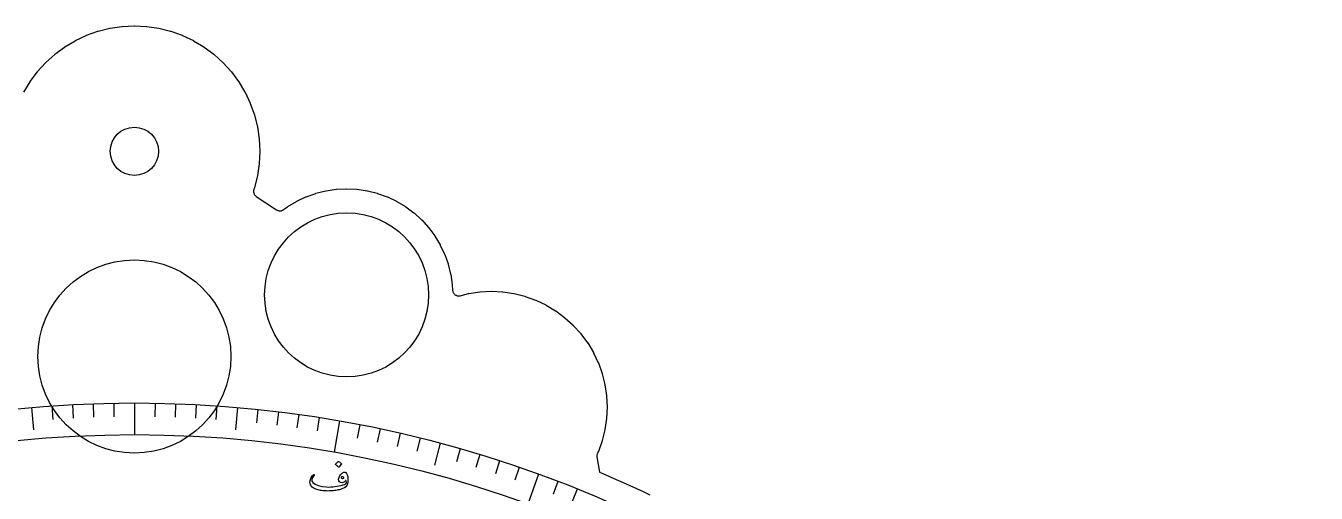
# Model space of a CAD drawing. Header units: millimetres. Extents: x -59 to 59, y -59 to 76.
# Drawn here: x -5.3 to 57.8, y 53.4 to 76.3 of the extents above; entities that cross this region are included whole.
import ezdxf

# ---------------------------------------------------------------- set-up
doc = ezdxf.new("R2010")
doc.units = ezdxf.units.MM
for name, color, linetype in [('CUT_INNER', 6, 'Continuous'), ('CUT_OUTER', 1, 'Continuous'), ('ENGRAVE', 7, 'Continuous'), ('ENGRAVE_FINE', 8, 'Continuous'), ('TEXT', 5, 'Continuous')]:
    doc.layers.add(name, color=color, linetype=linetype)

msp = doc.modelspace()

# ---------------------------------------------------------------- linework, layer by layer
at = {"layer": 'CUT_INNER'}
for centre, radius in [((0, 70.1224), 1.18), ((10.384, 63.1014), 4.012), ((0, 60.0924), 4.72)]:
    msp.add_circle(centre, radius, dxfattribs=at)
at = {"layer": 'CUT_OUTER'}
msp.add_lwpolyline([(-5.4077, 73.0212), (-5.1057, 73.5251), (-5.0975, 73.5373), (-4.7476, 74.0091), (-4.7382, 74.0205), (-4.3438, 74.4557), (-4.3334, 74.4661), (-3.8981, 74.8606), (-3.8867, 74.87), (-3.4149, 75.2199), (-3.4027, 75.2281), (-2.8988, 75.5301), (-2.8858, 75.537), (-2.3548, 75.7882), (-2.3412, 75.7938), (-1.7881, 75.9917), (-1.774, 75.996), (-1.2042, 76.1387), (-1.1898, 76.1416), (-0.6087, 76.2278), (-0.5941, 76.2292), (-0.0074, 76.258), (0.0074, 76.258), (0.5941, 76.2292), (0.6087, 76.2278), (1.1898, 76.1416), (1.2042, 76.1387), (1.774, 75.996), (1.7881, 75.9917), (2.3412, 75.7938), (2.3548, 75.7882), (2.8858, 75.537), (2.8988, 75.5301), (3.4027, 75.2281), (3.4149, 75.2199), (3.8867, 74.87), (3.8981, 74.8606), (4.3334, 74.4661), (4.3438, 74.4557), (4.7382, 74.0205), (4.7476, 74.0091), (5.0975, 73.5373), (5.1057, 73.5251), (5.4077, 73.0212), (5.4146, 73.0082), (5.6658, 72.4772), (5.6714, 72.4636), (5.8693, 71.9105), (5.8736, 71.8964), (6.0163, 71.3266), (6.0192, 71.3122), (6.1054, 70.7311), (6.1068, 70.7165), (6.1356, 70.1297), (6.1356, 70.115), (6.1068, 69.5283), (6.1054, 69.5137), (6.0192, 68.9326), (6.0163, 68.9182), (5.8736, 68.3484), (5.8693, 68.3343), (5.8463, 68.2699), (5.8379, 68.2426), (5.8323, 68.2147), (5.8292, 68.1864), (5.8289, 68.1579), (5.8313, 68.1295), (5.8364, 68.1014), (5.8441, 68.074), (5.8544, 68.0474), (5.8671, 68.0219), (5.8822, 67.9978), (5.8996, 67.9752), (5.919, 67.9543), (5.9403, 67.9354), (5.9633, 67.9185), (6.9567, 67.2618), (6.983, 67.2463), (7.0107, 67.2335), (7.0396, 67.2236), (7.0694, 67.2167), (7.0997, 67.2129), (7.1302, 67.2121), (7.1607, 67.2145), (7.1907, 67.22), (7.2201, 67.2285), (7.2484, 67.2399), (7.2754, 67.2541), (7.3009, 67.2711), (7.4936, 67.414), (7.5058, 67.4222), (7.9302, 67.6765), (7.9432, 67.6835), (8.3905, 67.895), (8.404, 67.9007), (8.8699, 68.0673), (8.884, 68.0716), (9.3639, 68.1918), (9.3784, 68.1947), (9.8678, 68.2673), (9.8825, 68.2688), (10.3766, 68.293), (10.3914, 68.293), (10.8855, 68.2688), (10.9002, 68.2673), (11.3896, 68.1947), (11.4041, 68.1918), (11.884, 68.0716), (11.8981, 68.0673), (12.364, 67.9007), (12.3775, 67.895), (12.8248, 67.6835), (12.8378, 67.6765), (13.2622, 67.4222), (13.2744, 67.414), (13.6719, 67.1193), (13.6832, 67.1099), (14.0498, 66.7776), (14.0602, 66.7672), (14.3925, 66.4006), (14.4019, 66.3892), (14.6966, 65.9918), (14.7048, 65.9796), (14.9591, 65.5552), (14.9661, 65.5422), (15.1776, 65.0949), (15.1833, 65.0814), (15.35, 64.6155), (15.3542, 64.6014), (15.4744, 64.1214), (15.4773, 64.107), (15.5499, 63.6176), (15.5514, 63.6029), (15.5643, 63.3401), (15.5672, 63.3108), (15.5729, 63.2819), (15.5814, 63.2537), (15.5927, 63.2265), (15.6066, 63.2006), (15.6229, 63.1761), (15.6416, 63.1533), (15.6624, 63.1325), (15.6852, 63.1139), (15.7097, 63.0975), (15.7356, 63.0836), (15.7628, 63.0724), (15.791, 63.0638), (15.8199, 63.0581), (15.8492, 63.0552), (15.8786, 63.0552), (15.9079, 63.0581), (15.9368, 63.0638), (16.3519, 63.1678), (16.3663, 63.1706), (16.9015, 63.25), (16.9162, 63.2515), (17.4566, 63.278), (17.4714, 63.278), (18.0118, 63.2515), (18.0265, 63.25), (18.5617, 63.1706), (18.5761, 63.1678), (19.101, 63.0363), (19.1151, 63.032), (19.6246, 62.8497), (19.6382, 62.8441), (20.1273, 62.6127), (20.1403, 62.6058), (20.6044, 62.3276), (20.6167, 62.3195), (21.0513, 61.9971), (21.0627, 61.9878), (21.4636, 61.6244), (21.474, 61.614), (21.8374, 61.2131), (21.8467, 61.2017), (22.1691, 60.7671), (22.1772, 60.7548), (22.4554, 60.2907), (22.4624, 60.2777), (22.6937, 59.7886), (22.6993, 59.775), (22.8816, 59.2655), (22.8859, 59.2514), (23.0174, 58.7265), (23.0202, 58.7121), (23.0996, 58.1768), (23.1011, 58.1622), (23.1276, 57.6217), (23.1276, 57.607), (23.1011, 57.0666), (23.0996, 57.0519), (23.0202, 56.5167), (23.0174, 56.5023), (22.8859, 55.9774), (22.8816, 55.9633), (22.6993, 55.4538), (22.6937, 55.4402), (22.654, 55.3563), (22.6424, 55.3282), (22.6338, 55.2992), (22.6281, 55.2694), (22.6254, 55.2392), (22.6258, 55.2088), (22.6293, 55.1787), (22.7531, 54.4359), (22.9124, 54.3693), (23.2455, 54.2277), (23.5778, 54.0841), (23.9092, 53.9384), (24.2397, 53.7907), (24.5693, 53.6409), (24.898, 53.4891), (25.2258, 53.3354)], dxfattribs=at)
at = {"layer": 'ENGRAVE'}
for points in [[(-5.0393, 57.6), (-4.9429, 56.4979)], [(0, 57.82), (0, 56.2713)], [(5.0393, 57.6), (4.9429, 56.4979)], [(10.0403, 56.9416), (9.7714, 55.4164)], [(14.9649, 55.8498), (14.6786, 54.7813)], [(19.7756, 54.333), (19.2459, 52.8777)]]:
    msp.add_lwpolyline(points, dxfattribs=at)
for radius in [57.82, 57.82, 56.2713]:
    msp.add_circle((0, 0), radius, dxfattribs=at)
at = {"layer": 'ENGRAVE_FINE'}
for points in [[(-4.0333, 57.6792), (-3.987, 57.017)], [(-3.0261, 57.7408), (-2.9913, 57.0779)], [(-2.0179, 57.7848), (-1.9947, 57.1214)], [(-1.0091, 57.8112), (-0.9975, 57.1475)], [(1.0091, 57.8112), (0.9975, 57.1475)], [(2.0179, 57.7848), (1.9947, 57.1214)], [(3.0261, 57.7408), (2.9913, 57.0779)], [(4.0333, 57.6792), (3.987, 57.017)], [(6.0438, 57.5033), (5.9745, 56.8431)], [(7.0465, 57.389), (6.9656, 56.7302)], [(8.047, 57.2573), (7.9546, 56.6)], [(9.045, 57.1081), (8.9412, 56.4526)], [(11.0326, 56.7577), (10.9059, 56.1061)], [(12.0215, 56.5565), (11.8835, 55.9072)], [(13.0067, 56.3381), (12.8574, 55.6913)], [(13.9879, 56.1025), (13.8273, 55.4585)], [(15.9374, 55.5802), (15.7544, 54.9421)], [(16.9049, 55.2935), (16.7109, 54.6588)], [(17.8674, 54.9901), (17.6623, 54.3588)], [(18.8244, 54.6699), (18.6083, 54.0423)], [(20.7208, 53.9796), (20.483, 53.36)], [(21.6598, 53.6098), (21.4111, 52.9944)]]:
    msp.add_lwpolyline(points, dxfattribs=at)
at = {"layer": 'TEXT'}
for points in [[(9.9725, 54.9591), (9.9756, 54.9612), (9.9796, 54.9621), (9.9846, 54.9618), (9.9903, 54.9602), (10.0289, 54.9361), (10.0644, 54.9087), (10.0968, 54.8781), (10.1261, 54.8443), (10.1286, 54.8395), (10.1293, 54.835), (10.1281, 54.8309), (10.1251, 54.8271), (9.9956, 54.6862), (9.9912, 54.6831), (9.9862, 54.683), (9.9807, 54.6861), (9.9747, 54.6922), (9.9694, 54.6975), (9.9611, 54.7055), (9.9497, 54.7162), (9.9352, 54.7297), (9.9174, 54.7459), (9.8959, 54.765), (9.8708, 54.7868), (9.8421, 54.8115), (9.8384, 54.8154), (9.8368, 54.8189), (9.8374, 54.8221), (9.8401, 54.8249)], [(10.2666, 54.4408), (10.3095, 54.4358), (10.3484, 54.4117), (10.3834, 54.3686), (10.4144, 54.3063), (10.4377, 54.2286), (10.4496, 54.1389), (10.45, 54.0373), (10.4391, 53.9238), (10.4325, 53.8832), (10.4224, 53.8462), (10.409, 53.8128), (10.3923, 53.7831), (10.3426, 53.7269), (10.2753, 53.677), (10.1904, 53.6334), (10.0878, 53.5959), (10.0311, 53.5802), (9.9729, 53.5662), (9.9134, 53.5539), (9.8524, 53.5433), (9.79, 53.5343), (9.7258, 53.5271), (9.66, 53.5217), (9.5926, 53.5179), (9.5251, 53.5157), (9.4595, 53.5148), (9.3956, 53.5153), (9.3334, 53.5172), (9.2728, 53.5206), (9.2138, 53.5257), (9.1563, 53.5326), (9.1003, 53.5411), (8.8704, 53.5992), (8.709, 53.6887), (8.6159, 53.8102), (8.5914, 53.964), (8.5953, 53.9982), (8.6035, 54.0366), (8.6158, 54.0791), (8.6323, 54.1259), (8.6551, 54.1765), (8.6832, 54.2246), (8.7167, 54.2702), (8.7555, 54.3134), (8.761, 54.3181), (8.7671, 54.3212), (8.7737, 54.3226), (8.7808, 54.3222), (8.7874, 54.3202), (8.7924, 54.3166), (8.7957, 54.3113), (8.7975, 54.3044), (8.7976, 54.2971), (8.7963, 54.2906), (8.7935, 54.2848), (8.7891, 54.2798), (8.7141, 54.1773), (8.6797, 54.0848), (8.686, 54.0026), (8.7326, 53.9305), (8.8469, 53.8447), (8.9971, 53.7801), (9.1831, 53.7364), (9.4053, 53.7134), (9.5041, 53.7104), (9.6038, 53.7119), (9.7046, 53.7178), (9.8064, 53.7283), (9.9092, 53.7433), (10.0128, 53.7629), (10.1172, 53.787), (10.2225, 53.8156), (10.2795, 53.8353), (10.3244, 53.8597), (10.3572, 53.8888), (10.3779, 53.9226), (10.3753, 53.9492), (10.3682, 53.9744), (10.3565, 53.9984), (10.3401, 54.0211), (10.3379, 54.0224), (10.3347, 54.0215), (10.3306, 54.0184), (10.3255, 54.013), (10.286, 53.9704), (10.2452, 53.9404), (10.203, 53.9232), (10.1595, 53.9187), (10.0839, 53.9318), (10.0299, 53.9646), (9.9976, 54.0172), (9.9867, 54.0897), (9.9982, 54.1497), (10.032, 54.2195), (10.0881, 54.2989), (10.1667, 54.3879), (10.1903, 54.4091), (10.2148, 54.425), (10.2402, 54.4356), (10.2666, 54.4408)], [(10.2341, 54.141), (10.2437, 54.149), (10.2477, 54.158), (10.2462, 54.168), (10.2391, 54.1791), (10.2075, 54.2087), (10.1769, 54.2201), (10.1472, 54.2135), (10.1186, 54.1888), (10.1139, 54.1804), (10.1117, 54.1727), (10.1122, 54.1656), (10.1152, 54.159), (10.1413, 54.1349), (10.1697, 54.1239), (10.2007, 54.1259), (10.2341, 54.141)]]:
    msp.add_lwpolyline(points, close=True, dxfattribs=at)

doc.saveas('drawing.dxf')
